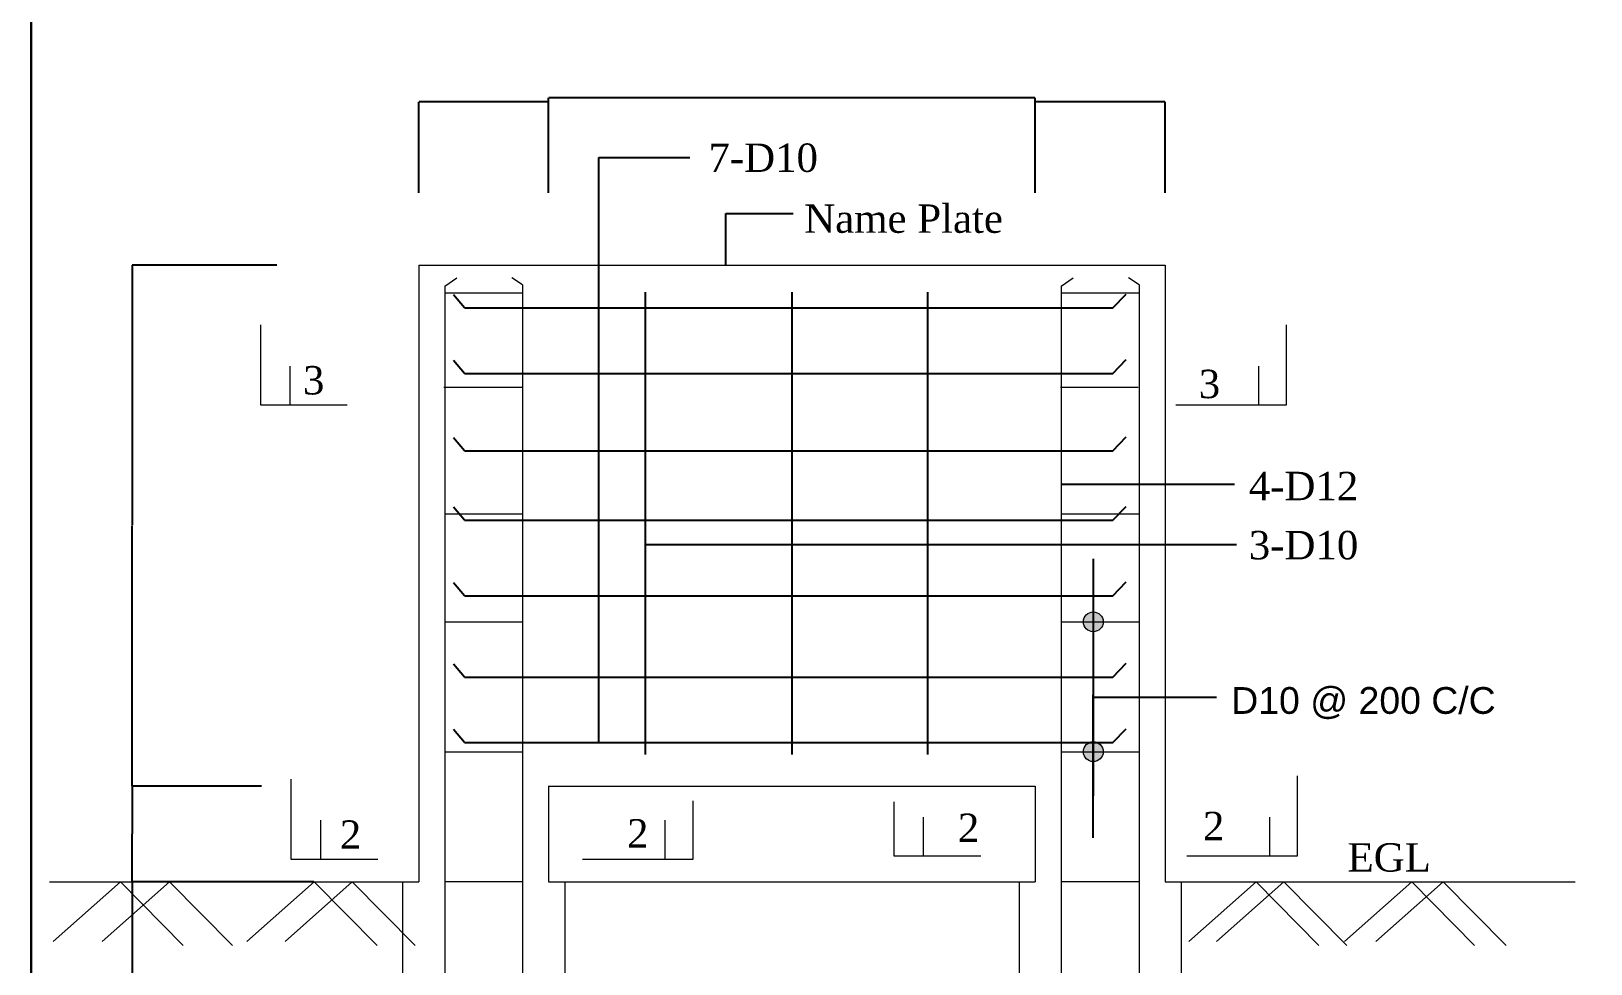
# Model space of a CAD drawing. Header units: inches. Extents: x 89000 to 1304432, y -10828 to 220529.
# Drawn here: x 878054 to 884063, y 78133 to 81725 of the extents above; entities that cross this region are included whole.
import ezdxf

# ---------------------------------------------------------------- set-up
doc = ezdxf.new("R2010")
doc.units = ezdxf.units.IN
doc.header["$LTSCALE"] = 7
doc.header["$MEASUREMENT"] = 0
doc.layers.add('Blocks', color=11, linetype='Continuous', lineweight=9)
doc.layers.add('LINE', color=7, linetype='Continuous')
doc.styles.get("Standard").update_dxf_attribs({"font": 'arial.ttf'})
doc.styles.add('TIMES', font='ARIALN.TTF')
doc.dimstyles.get("Standard").update_dxf_attribs({"dimtxt": 0.18, "dimasz": 0.18, "dimexe": 0.18, "dimexo": 0.0625, "dimgap": 0.09, "dimtad": 0, "dimtih": 1, "dimtoh": 1, "dimdec": 4, "dimzin": 0, "dimdsep": 46, "dimtxsty": 'Standard', "dimcen": 0.09, "dimadec": 0, "dimazin": 0, "dimtfac": 1, "dimtdec": 4, "dimtofl": 0, "dimtmove": 0, "dimatfit": 3, "dimfxl": 1, "dimtolj": 1, "dimtzin": 0, "dimarcsym": 0})

# ---------------------------------------------------------------- blocks, each defined once
blk = doc.blocks.new('*D375')
at = {"layer": 'Blocks', "color": 0, "linetype": 'ByBlock', "lineweight": -2, "ltscale": 0.5, "transparency": 16777216}
for p, q in [((879143.1, 78449.4), (878442.9, 78449.4)), ((878443.1, 78448.4), (878443.1, 77700.3)), ((878443.1, 76950.4), (878443.1, 77698.5)), ((878913.6, 76949.4), (878442.9, 76949.4))]:
    blk.add_line(p, q, dxfattribs=at)
at = {"layer": 'Blocks', "color": 0, "linetype": 'ByBlock', "ltscale": 0.5, "transparency": 16777216}
for points in [[(878442.9, 78448.4), (878443.2, 78448.4), (878443.1, 78449.4)], [(878442.9, 76950.4), (878443.2, 76950.4), (878443.1, 76949.4)]]:
    blk.add_solid(points, dxfattribs=at)
at = {"layer": 'Defpoints', "color": 0, "linetype": 'ByBlock', "ltscale": 0.5, "transparency": 16777216}
for p in [(879192.8, 78449.4), (878443.1, 76949.4), (878913.7, 76949.4)]:
    blk.add_point(p, dxfattribs=at)
at = {"layer": 'Blocks', "color": 0, "linetype": 'ByBlock', "lineweight": 13, "ltscale": 0.5, "transparency": 16777216, "insert": (878443.1, 77699.4), "char_height": 1.23, "attachment_point": 5}
blk.add_mtext('\\A1;{\\fTimes New Roman|b0|i0|c0|p18;600}', dxfattribs=at)
blk = doc.blocks.new('*D376')
at = {"layer": 'Blocks', "color": 0, "linetype": 'ByBlock', "lineweight": -2, "ltscale": 0.5, "transparency": 16777216}
for p, q in [((878941, 78818.1), (878442.9, 78818.1)), ((878443.1, 78817.1), (878443.1, 78634.6)), ((878443.1, 78450.4), (878443.1, 78632.9)), ((879143.1, 78449.4), (878442.9, 78449.4))]:
    blk.add_line(p, q, dxfattribs=at)
at = {"layer": 'Blocks', "color": 0, "linetype": 'ByBlock', "ltscale": 0.5, "transparency": 16777216}
for points in [[(878442.9, 78817.1), (878443.2, 78817.1), (878443.1, 78818.1)], [(878442.9, 78450.4), (878443.2, 78450.4), (878443.1, 78449.4)]]:
    blk.add_solid(points, dxfattribs=at)
at = {"layer": 'Defpoints', "color": 0, "linetype": 'ByBlock', "ltscale": 0.5, "transparency": 16777216}
for p in [(878941.1, 78818.1), (878443.1, 78449.4), (879192.8, 78449.4)]:
    blk.add_point(p, dxfattribs=at)
at = {"layer": 'Blocks', "color": 0, "linetype": 'ByBlock', "lineweight": 13, "ltscale": 0.5, "transparency": 16777216, "insert": (878443.1, 78633.8), "char_height": 1.23, "attachment_point": 5}
blk.add_mtext('\\A1;150', dxfattribs=at)
blk = doc.blocks.new('*D377')
at = {"layer": 'Blocks', "color": 0, "linetype": 'ByBlock', "lineweight": -2, "ltscale": 0.5, "transparency": 16777216}
for p, q in [((879001, 80824.4), (878442.9, 80824.4)), ((878443.1, 80823.4), (878443.1, 79822.1)), ((878443.1, 78819.1), (878443.1, 79820.4)), ((878941, 78818.1), (878442.9, 78818.1))]:
    blk.add_line(p, q, dxfattribs=at)
at = {"layer": 'Blocks', "color": 0, "linetype": 'ByBlock', "ltscale": 0.5, "transparency": 16777216}
for points in [[(878442.9, 80823.4), (878443.2, 80823.4), (878443.1, 80824.4)], [(878442.9, 78819.1), (878443.2, 78819.1), (878443.1, 78818.1)]]:
    blk.add_solid(points, dxfattribs=at)
at = {"layer": 'Defpoints', "color": 0, "linetype": 'ByBlock', "ltscale": 0.5, "transparency": 16777216}
for p in [(879001.1, 80824.4), (878443.1, 78818.1), (878941.1, 78818.1)]:
    blk.add_point(p, dxfattribs=at)
at = {"layer": 'Blocks', "color": 0, "linetype": 'ByBlock', "lineweight": 13, "ltscale": 0.5, "transparency": 16777216, "insert": (878443.1, 79821.3), "char_height": 1.23, "attachment_point": 5}
blk.add_mtext('\\A1;1100', dxfattribs=at)
blk = doc.blocks.new('*D382')
at = {"layer": 'Blocks', "color": 0, "linetype": 'ByBlock', "lineweight": -2, "ltscale": 0.5, "transparency": 16777216}
for p, q in [((879547.4, 81102.8), (879547.4, 81453.1)), ((880046.4, 81452.9), (879548.4, 81452.9)), ((880047.4, 81102.8), (880047.4, 81453.1))]:
    blk.add_line(p, q, dxfattribs=at)
at = {"layer": 'Blocks', "color": 0, "linetype": 'ByBlock', "ltscale": 0.5, "transparency": 16777216}
for points in [[(879548.4, 81453), (879548.4, 81452.7), (879547.4, 81452.9)], [(880046.4, 81453), (880046.4, 81452.7), (880047.4, 81452.9)]]:
    blk.add_solid(points, dxfattribs=at)
at = {"layer": 'Defpoints', "color": 0, "linetype": 'ByBlock', "ltscale": 0.5, "transparency": 16777216}
for p in [(879547.4, 81452.9), (879547.4, 81102.7), (880047.4, 81102.7)]:
    blk.add_point(p, dxfattribs=at)
at = {"layer": 'Blocks', "color": 0, "linetype": 'ByBlock', "lineweight": 13, "ltscale": 0.5, "transparency": 16777216, "insert": (879797.4, 81453.8), "char_height": 1.23, "attachment_point": 5}
blk.add_mtext('\\A1;{\\fTimes New Roman|b0|i0|c0|p18;200}', dxfattribs=at)
blk = doc.blocks.new('*D383')
at = {"layer": 'Blocks', "color": 0, "linetype": 'ByBlock', "lineweight": -2, "ltscale": 0.5, "transparency": 16777216}
for p, q in [((880047.4, 81102.8), (880047.4, 81468.2)), ((881921.4, 81468), (880048.4, 81468)), ((881922.4, 81102.8), (881922.4, 81468.2))]:
    blk.add_line(p, q, dxfattribs=at)
at = {"layer": 'Blocks', "color": 0, "linetype": 'ByBlock', "ltscale": 0.5, "transparency": 16777216}
for points in [[(880048.4, 81468.2), (880048.4, 81467.9), (880047.4, 81468)], [(881921.4, 81468.2), (881921.4, 81467.9), (881922.4, 81468)]]:
    blk.add_solid(points, dxfattribs=at)
at = {"layer": 'Defpoints', "color": 0, "linetype": 'ByBlock', "ltscale": 0.5, "transparency": 16777216}
for p in [(880047.4, 81468), (880047.4, 81102.7), (881922.4, 81102.7)]:
    blk.add_point(p, dxfattribs=at)
at = {"layer": 'Blocks', "color": 0, "linetype": 'ByBlock', "lineweight": 13, "ltscale": 0.5, "transparency": 16777216, "insert": (880949.9, 81468.9), "char_height": 1.23, "attachment_point": 5}
blk.add_mtext('\\A1;600', dxfattribs=at)
blk = doc.blocks.new('*D384')
at = {"layer": 'Blocks', "color": 0, "linetype": 'ByBlock', "lineweight": -2, "ltscale": 0.5, "transparency": 16777216}
for p, q in [((881922.4, 81102.8), (881922.4, 81453.1)), ((882421.4, 81452.9), (881923.4, 81452.9)), ((882422.4, 81102.8), (882422.4, 81453.1))]:
    blk.add_line(p, q, dxfattribs=at)
at = {"layer": 'Blocks', "color": 0, "linetype": 'ByBlock', "ltscale": 0.5, "transparency": 16777216}
for points in [[(881923.4, 81453), (881923.4, 81452.7), (881922.4, 81452.9)], [(882421.4, 81453), (882421.4, 81452.7), (882422.4, 81452.9)]]:
    blk.add_solid(points, dxfattribs=at)
at = {"layer": 'Defpoints', "color": 0, "linetype": 'ByBlock', "ltscale": 0.5, "transparency": 16777216}
for p in [(881922.4, 81452.9), (881922.4, 81102.7), (882422.4, 81102.7)]:
    blk.add_point(p, dxfattribs=at)
at = {"layer": 'Blocks', "color": 0, "linetype": 'ByBlock', "lineweight": 13, "ltscale": 0.5, "transparency": 16777216, "insert": (882172.4, 81453.8), "char_height": 1.23, "attachment_point": 5}
blk.add_mtext('\\A1;{\\fTimes New Roman|b0|i0|c0|p18;200}', dxfattribs=at)
blk = doc.blocks.new('*D413')
at = {"layer": 'Blocks', "color": 0, "linetype": 'ByBlock', "lineweight": -2, "ltscale": 0.5, "transparency": 16777216}
for p, q in [((879143.1, 78449.4), (878442.9, 78449.4)), ((878443.1, 78448.4), (878443.1, 77700.3)), ((878443.1, 76950.4), (878443.1, 77698.5)), ((878913.6, 76949.4), (878442.9, 76949.4))]:
    blk.add_line(p, q, dxfattribs=at)
at = {"layer": 'Blocks', "color": 0, "linetype": 'ByBlock', "ltscale": 0.5, "transparency": 16777216}
for points in [[(878442.9, 78448.4), (878443.2, 78448.4), (878443.1, 78449.4)], [(878442.9, 76950.4), (878443.2, 76950.4), (878443.1, 76949.4)]]:
    blk.add_solid(points, dxfattribs=at)
at = {"layer": 'Defpoints', "color": 0, "linetype": 'ByBlock', "ltscale": 0.5, "transparency": 16777216}
for p in [(879192.8, 78449.4), (878443.1, 76949.4), (878913.7, 76949.4)]:
    blk.add_point(p, dxfattribs=at)
at = {"layer": 'Blocks', "color": 0, "linetype": 'ByBlock', "lineweight": 13, "ltscale": 0.5, "transparency": 16777216, "insert": (878443.1, 77699.4), "char_height": 1.23, "attachment_point": 5}
blk.add_mtext('\\A1;{\\fTimes New Roman|b0|i0|c0|p18;600}', dxfattribs=at)
blk = doc.blocks.new('*D414')
at = {"layer": 'Blocks', "color": 0, "linetype": 'ByBlock', "lineweight": -2, "ltscale": 0.5, "transparency": 16777216}
for p, q in [((878941, 78818.1), (878442.9, 78818.1)), ((878443.1, 78817.1), (878443.1, 78634.6)), ((878443.1, 78450.4), (878443.1, 78632.9)), ((879143.1, 78449.4), (878442.9, 78449.4))]:
    blk.add_line(p, q, dxfattribs=at)
at = {"layer": 'Blocks', "color": 0, "linetype": 'ByBlock', "ltscale": 0.5, "transparency": 16777216}
for points in [[(878442.9, 78817.1), (878443.2, 78817.1), (878443.1, 78818.1)], [(878442.9, 78450.4), (878443.2, 78450.4), (878443.1, 78449.4)]]:
    blk.add_solid(points, dxfattribs=at)
at = {"layer": 'Defpoints', "color": 0, "linetype": 'ByBlock', "ltscale": 0.5, "transparency": 16777216}
for p in [(878941.1, 78818.1), (878443.1, 78449.4), (879192.8, 78449.4)]:
    blk.add_point(p, dxfattribs=at)
at = {"layer": 'Blocks', "color": 0, "linetype": 'ByBlock', "lineweight": 13, "ltscale": 0.5, "transparency": 16777216, "insert": (878443.1, 78633.8), "char_height": 1.23, "attachment_point": 5}
blk.add_mtext('\\A1;150', dxfattribs=at)
blk = doc.blocks.new('*D415')
at = {"layer": 'Blocks', "color": 0, "linetype": 'ByBlock', "lineweight": -2, "ltscale": 0.5, "transparency": 16777216}
for p, q in [((879001, 80824.4), (878442.9, 80824.4)), ((878443.1, 80823.4), (878443.1, 79822.1)), ((878443.1, 78819.1), (878443.1, 79820.4)), ((878941, 78818.1), (878442.9, 78818.1))]:
    blk.add_line(p, q, dxfattribs=at)
at = {"layer": 'Blocks', "color": 0, "linetype": 'ByBlock', "ltscale": 0.5, "transparency": 16777216}
for points in [[(878442.9, 80823.4), (878443.2, 80823.4), (878443.1, 80824.4)], [(878442.9, 78819.1), (878443.2, 78819.1), (878443.1, 78818.1)]]:
    blk.add_solid(points, dxfattribs=at)
at = {"layer": 'Defpoints', "color": 0, "linetype": 'ByBlock', "ltscale": 0.5, "transparency": 16777216}
for p in [(879001.1, 80824.4), (878443.1, 78818.1), (878941.1, 78818.1)]:
    blk.add_point(p, dxfattribs=at)
at = {"layer": 'Blocks', "color": 0, "linetype": 'ByBlock', "lineweight": 13, "ltscale": 0.5, "transparency": 16777216, "insert": (878443.1, 79821.3), "char_height": 1.23, "attachment_point": 5}
blk.add_mtext('\\A1;1100', dxfattribs=at)
blk = doc.blocks.new('*D420')
at = {"layer": 'Blocks', "color": 0, "linetype": 'ByBlock', "lineweight": -2, "ltscale": 0.5, "transparency": 16777216}
for p, q in [((879547.4, 81102.8), (879547.4, 81453.1)), ((880046.4, 81452.9), (879548.4, 81452.9)), ((880047.4, 81102.8), (880047.4, 81453.1))]:
    blk.add_line(p, q, dxfattribs=at)
at = {"layer": 'Blocks', "color": 0, "linetype": 'ByBlock', "ltscale": 0.5, "transparency": 16777216}
for points in [[(879548.4, 81453), (879548.4, 81452.7), (879547.4, 81452.9)], [(880046.4, 81453), (880046.4, 81452.7), (880047.4, 81452.9)]]:
    blk.add_solid(points, dxfattribs=at)
at = {"layer": 'Defpoints', "color": 0, "linetype": 'ByBlock', "ltscale": 0.5, "transparency": 16777216}
for p in [(879547.4, 81452.9), (879547.4, 81102.7), (880047.4, 81102.7)]:
    blk.add_point(p, dxfattribs=at)
at = {"layer": 'Blocks', "color": 0, "linetype": 'ByBlock', "lineweight": 13, "ltscale": 0.5, "transparency": 16777216, "insert": (879797.4, 81453.8), "char_height": 1.23, "attachment_point": 5}
blk.add_mtext('\\A1;{\\fTimes New Roman|b0|i0|c0|p18;200}', dxfattribs=at)
blk = doc.blocks.new('*D421')
at = {"layer": 'Blocks', "color": 0, "linetype": 'ByBlock', "lineweight": -2, "ltscale": 0.5, "transparency": 16777216}
for p, q in [((880047.4, 81102.8), (880047.4, 81468.2)), ((881921.4, 81468), (880048.4, 81468)), ((881922.4, 81102.8), (881922.4, 81468.2))]:
    blk.add_line(p, q, dxfattribs=at)
at = {"layer": 'Blocks', "color": 0, "linetype": 'ByBlock', "ltscale": 0.5, "transparency": 16777216}
for points in [[(880048.4, 81468.2), (880048.4, 81467.9), (880047.4, 81468)], [(881921.4, 81468.2), (881921.4, 81467.9), (881922.4, 81468)]]:
    blk.add_solid(points, dxfattribs=at)
at = {"layer": 'Defpoints', "color": 0, "linetype": 'ByBlock', "ltscale": 0.5, "transparency": 16777216}
for p in [(880047.4, 81468), (880047.4, 81102.7), (881922.4, 81102.7)]:
    blk.add_point(p, dxfattribs=at)
at = {"layer": 'Blocks', "color": 0, "linetype": 'ByBlock', "lineweight": 13, "ltscale": 0.5, "transparency": 16777216, "insert": (880949.9, 81468.9), "char_height": 1.23, "attachment_point": 5}
blk.add_mtext('\\A1;600', dxfattribs=at)
blk = doc.blocks.new('*D422')
at = {"layer": 'Blocks', "color": 0, "linetype": 'ByBlock', "lineweight": -2, "ltscale": 0.5, "transparency": 16777216}
for p, q in [((881922.4, 81102.8), (881922.4, 81453.1)), ((882421.4, 81452.9), (881923.4, 81452.9)), ((882422.4, 81102.8), (882422.4, 81453.1))]:
    blk.add_line(p, q, dxfattribs=at)
at = {"layer": 'Blocks', "color": 0, "linetype": 'ByBlock', "ltscale": 0.5, "transparency": 16777216}
for points in [[(881923.4, 81453), (881923.4, 81452.7), (881922.4, 81452.9)], [(882421.4, 81453), (882421.4, 81452.7), (882422.4, 81452.9)]]:
    blk.add_solid(points, dxfattribs=at)
at = {"layer": 'Defpoints', "color": 0, "linetype": 'ByBlock', "ltscale": 0.5, "transparency": 16777216}
for p in [(881922.4, 81452.9), (881922.4, 81102.7), (882422.4, 81102.7)]:
    blk.add_point(p, dxfattribs=at)
at = {"layer": 'Blocks', "color": 0, "linetype": 'ByBlock', "lineweight": 13, "ltscale": 0.5, "transparency": 16777216, "insert": (882172.4, 81453.8), "char_height": 1.23, "attachment_point": 5}
blk.add_mtext('\\A1;{\\fTimes New Roman|b0|i0|c0|p18;200}', dxfattribs=at)

msp = doc.modelspace()

# ---------------------------------------------------------------- hatches: boundary and pattern name
at = {"layer": 'Blocks', "linetype": 'ByBlock', "lineweight": 13, "ltscale": 0.5}
for points in [[(882184.27959, 79450.39493, 1), (882107.74419, 79450.39493, 1)], [(882184.27959, 79450.39493, 1), (882107.74419, 79450.39493, 1)], [(882184.27959, 78950.39493, 1), (882107.74419, 78950.39493, 1)], [(882184.27959, 78950.39493, 1), (882107.74419, 78950.39493, 1)]]:
    msp.add_hatch(color=0, dxfattribs=at).paths.add_polyline_path(points)

# ---------------------------------------------------------------- linework, layer by layer
at = {"color": 0, "linetype": 'Continuous', "lineweight": -3, "ltscale": 0.5}
for p, q in [((879723.42637, 80659.47909), (879680.8031, 80709.70159)), ((879723.42637, 80659.47909), (879680.8031, 80709.70159)), ((880420.08593, 80719.49152), (880420.08593, 78938.89493)), ((880420.08593, 80719.49152), (880420.08593, 78938.89493)), ((880985.21402, 80719.49152), (880985.21402, 78938.89493)), ((880985.21402, 80719.49152), (880985.21402, 78938.89493)), ((881506.87353, 80719.49152), (881506.87353, 78938.89493)), ((881506.87353, 80719.49152), (881506.87353, 78938.89493)), ((882221.78859, 80659.47909), (882272.97878, 80712.69176)), ((882221.78859, 80659.47909), (882272.97878, 80712.69176)), ((879723.42637, 80659.47909), (882221.78859, 80659.47909)), ((879723.42637, 80659.47909), (882221.78859, 80659.47909)), ((879723.42637, 80407.19018), (879680.8031, 80457.41268)), ((879723.42637, 80407.19018), (879680.8031, 80457.41268)), ((882221.78859, 80407.19018), (882272.97878, 80460.40285)), ((882221.78859, 80407.19018), (882272.97878, 80460.40285)), ((879723.42637, 80407.19018), (882221.78859, 80407.19018)), ((879723.42637, 80407.19018), (882221.78859, 80407.19018)), ((879723.42637, 80109.03283), (879680.8031, 80159.25533)), ((879723.42637, 80109.03283), (879680.8031, 80159.25533)), ((882221.78859, 80109.03283), (882272.97878, 80162.24551)), ((882221.78859, 80109.03283), (882272.97878, 80162.24551)), ((879723.42637, 80109.03283), (882221.78859, 80109.03283)), ((879723.42637, 80109.03283), (882221.78859, 80109.03283)), ((879723.42637, 79841.45385), (879680.8031, 79891.67634)), ((879723.42637, 79841.45385), (879680.8031, 79891.67634)), ((882221.78859, 79841.45385), (882272.97878, 79894.66652)), ((882221.78859, 79841.45385), (882272.97878, 79894.66652)), ((879723.42637, 79841.45385), (882221.78859, 79841.45385)), ((879723.42637, 79841.45385), (882221.78859, 79841.45385)), ((879723.42637, 79550.94064), (879680.8031, 79601.16314)), ((879723.42637, 79550.94064), (879680.8031, 79601.16314)), ((882221.78859, 79550.94064), (882272.97878, 79604.15332)), ((882221.78859, 79550.94064), (882272.97878, 79604.15332)), ((879723.42637, 79550.94064), (882221.78859, 79550.94064)), ((879723.42637, 79550.94064), (882221.78859, 79550.94064)), ((879723.42637, 79237.49322), (879680.8031, 79287.71571)), ((879723.42637, 79237.49322), (879680.8031, 79287.71571)), ((882221.78859, 79237.49322), (882272.97878, 79290.70589)), ((882221.78859, 79237.49322), (882272.97878, 79290.70589)), ((879723.42637, 79237.49322), (882221.78859, 79237.49322)), ((879723.42637, 79237.49322), (882221.78859, 79237.49322)), ((879723.42637, 78985.20431), (879680.8031, 79035.4268)), ((879723.42637, 78985.20431), (879680.8031, 79035.4268)), ((882221.78859, 78985.20431), (882272.97878, 79038.41698)), ((882221.78859, 78985.20431), (882272.97878, 79038.41698)), ((879723.42637, 78985.20431), (882221.78859, 78985.20431)), ((879723.42637, 78985.20431), (882221.78859, 78985.20431))]:
    msp.add_line(p, q, dxfattribs=at)
at = {"layer": 'Blocks', "color": 0, "linetype": 'ByBlock', "lineweight": 13, "ltscale": 0.5}
for p, q in [((879547.39882, 80824.41611), (879547.39882, 78449.41611)), ((879547.39882, 80824.41611), (882422.39882, 80824.41611)), ((879547.39882, 80824.41611), (879547.39882, 78449.41611)), ((879547.39882, 80824.41611), (882422.39882, 80824.41611)), ((882422.39882, 80824.41611), (882422.39882, 78449.41611)), ((882422.39882, 80824.41611), (882422.39882, 78449.41611)), ((879647.39882, 80742.83616), (879693.7136, 80775.62632)), ((879647.39882, 80742.83616), (879693.7136, 80775.62632)), ((879947.39882, 80748.6218), (879906.14117, 80775.62632)), ((879947.39882, 80748.6218), (879906.14117, 80775.62632)), ((882022.39882, 80742.83616), (882068.7136, 80775.62632)), ((882022.39882, 80742.83616), (882068.7136, 80775.62632)), ((882322.39882, 80748.6218), (882281.14117, 80775.62632)), ((882322.39882, 80748.6218), (882281.14117, 80775.62632)), ((879647.39882, 80742.83616), (879647.39882, 76430.97864)), ((879647.39882, 80742.83616), (879647.39882, 76430.97864)), ((879647.39882, 80717.76018), (879947.39882, 80717.76018)), ((879647.39882, 80717.76018), (879947.39882, 80717.76018)), ((879947.39882, 80748.6218), (879947.39882, 76430.97864)), ((879947.39882, 80748.6218), (879947.39882, 76430.97864)), ((882022.39882, 80742.83616), (882022.39882, 76430.97864)), ((882022.39882, 80742.83616), (882022.39882, 76430.97864)), ((882022.39882, 80717.76018), (882322.39882, 80717.76018)), ((882022.39882, 80717.76018), (882322.39882, 80717.76018)), ((882322.39882, 80748.6218), (882322.39882, 76430.97864)), ((882322.39882, 80748.6218), (882322.39882, 76430.97864)), ((878937.36961, 80593.58117), (878937.36961, 80285.79311)), ((878937.36961, 80593.58117), (878937.36961, 80285.79311)), ((882891.00623, 80285.79311), (882891.00623, 80593.58117)), ((882891.00623, 80285.79311), (882891.00623, 80593.58117)), ((879051.91658, 80285.79311), (879051.91658, 80434.99406)), ((879051.91658, 80285.79311), (879051.91658, 80434.99406)), ((882782.6052, 80434.99406), (882782.6052, 80285.79311)), ((882782.6052, 80434.99406), (882782.6052, 80285.79311)), ((879644.3073, 80354.7446), (879944.3073, 80354.7446)), ((879644.3073, 80354.7446), (879944.3073, 80354.7446)), ((882019.3073, 80354.7446), (882319.3073, 80354.7446)), ((882019.3073, 80354.7446), (882319.3073, 80354.7446)), ((878937.36961, 80285.79311), (879272.15952, 80285.79311)), ((878937.36961, 80285.79311), (879272.15952, 80285.79311)), ((882464.41056, 80285.79311), (882891.00623, 80285.79311)), ((882464.41056, 80285.79311), (882891.00623, 80285.79311)), ((879647.39882, 79866.49098), (879947.39882, 79866.49098)), ((879647.39882, 79866.49098), (879947.39882, 79866.49098)), ((882022.39882, 79866.49098), (882322.39882, 79866.49098)), ((882022.39882, 79866.49098), (882322.39882, 79866.49098)), ((879647.39882, 79450.39493), (879947.39882, 79450.39493)), ((879647.39882, 79450.39493), (879947.39882, 79450.39493)), ((882022.39882, 79450.39493), (882322.39882, 79450.39493)), ((882022.39882, 79450.39493), (882322.39882, 79450.39493)), ((879647.39882, 78950.39493), (879947.39882, 78950.39493)), ((879647.39882, 78950.39493), (879947.39882, 78950.39493)), ((882022.39882, 78950.39493), (882322.39882, 78950.39493)), ((882022.39882, 78950.39493), (882322.39882, 78950.39493)), ((879055.20474, 78844.69569), (879055.20474, 78536.90764)), ((879055.20474, 78844.69569), (879055.20474, 78536.90764)), ((882933.35794, 78549.26637), (882933.35794, 78857.05443)), ((882933.35794, 78549.26637), (882933.35794, 78857.05443)), ((880047.39882, 78818.0885), (880047.39882, 78449.41611)), ((880047.39882, 78818.0885), (881922.39882, 78818.0885)), ((880047.39882, 78818.0885), (880047.39882, 78449.41611)), ((880047.39882, 78818.0885), (881922.39882, 78818.0885)), ((881922.39882, 78818.0885), (881922.39882, 78449.41611)), ((881922.39882, 78818.0885), (881922.39882, 78449.41611)), ((880604.35538, 78536.90764), (880604.35538, 78760.78029)), ((880604.35538, 78536.90764), (880604.35538, 78760.78029)), ((881377.67801, 78757.04033), (881377.67801, 78549.26637)), ((881377.67801, 78757.04033), (881377.67801, 78549.26637)), ((879169.75171, 78536.90764), (879169.75171, 78686.10858)), ((879169.75171, 78536.90764), (879169.75171, 78686.10858)), ((880495.95434, 78686.10858), (880495.95434, 78536.90764)), ((880495.95434, 78686.10858), (880495.95434, 78536.90764)), ((881492.22499, 78549.26637), (881492.22499, 78698.46732)), ((881492.22499, 78549.26637), (881492.22499, 78698.46732)), ((882824.95691, 78698.46732), (882824.95691, 78549.26637)), ((882824.95691, 78698.46732), (882824.95691, 78549.26637)), ((879055.20474, 78536.90764), (879389.99465, 78536.90764)), ((879055.20474, 78536.90764), (879389.99465, 78536.90764)), ((880177.75971, 78536.90764), (880604.35538, 78536.90764)), ((880177.75971, 78536.90764), (880604.35538, 78536.90764)), ((881377.67801, 78549.26637), (881712.46792, 78549.26637)), ((881377.67801, 78549.26637), (881712.46792, 78549.26637)), ((882506.76228, 78549.26637), (882933.35794, 78549.26637)), ((882506.76228, 78549.26637), (882933.35794, 78549.26637)), ((878125.02848, 78449.41611), (879547.39882, 78449.41611)), ((878125.02848, 78449.41611), (879547.39882, 78449.41611)), ((879484.89882, 78449.41611), (879484.89882, 76949.41611)), ((879484.89882, 78449.41611), (879484.89882, 76949.41611)), ((879647.39882, 78450.39493), (879947.39882, 78450.39493)), ((879647.39882, 78450.39493), (879947.39882, 78450.39493)), ((880047.39882, 78449.41611), (881922.39882, 78449.41611)), ((880047.39882, 78449.41611), (881922.39882, 78449.41611)), ((880109.89882, 78449.41611), (880109.89882, 76949.41611)), ((880109.89882, 78449.41611), (880109.89882, 76949.41611)), ((881859.89882, 78449.41611), (881859.89882, 76949.41611)), ((881859.89882, 78449.41611), (881859.89882, 76949.41611)), ((882022.39882, 78450.39493), (882322.39882, 78450.39493)), ((882022.39882, 78450.39493), (882322.39882, 78450.39493)), ((882422.39882, 78449.41611), (884002.92683, 78449.41611)), ((882422.39882, 78449.41611), (884002.92683, 78449.41611)), ((882484.89882, 78449.41611), (882484.89882, 76949.41611)), ((882484.89882, 78449.41611), (882484.89882, 76949.41611))]:
    msp.add_line(p, q, dxfattribs=at)
for points in [[(878138.50003, 78218.73187), (878397.75485, 78449.41611), (878640.12997, 78203.5929)], [(878138.50003, 78218.73187), (878397.75485, 78449.41611), (878640.12997, 78203.5929)], [(878328.01017, 78218.73187), (878587.26499, 78449.41611), (878829.64011, 78203.5929)], [(878328.01017, 78218.73187), (878587.26499, 78449.41611), (878829.64011, 78203.5929)], [(878885.28746, 78218.73187), (879144.54227, 78449.41611), (879386.91739, 78203.5929)], [(878885.28746, 78218.73187), (879144.54227, 78449.41611), (879386.91739, 78203.5929)], [(879032.19646, 78218.73187), (879291.45128, 78449.41611), (879533.8264, 78203.5929)], [(879032.19646, 78218.73187), (879291.45128, 78449.41611), (879533.8264, 78203.5929)], [(882513.95834, 78218.73187), (882773.21316, 78449.41611), (883015.58828, 78203.5929)], [(882513.95834, 78218.73187), (882773.21316, 78449.41611), (883015.58828, 78203.5929)], [(882620.95583, 78218.73187), (882880.21065, 78449.41611), (883122.58577, 78203.5929)], [(882620.95583, 78218.73187), (882880.21065, 78449.41611), (883122.58577, 78203.5929)], [(883113.4967, 78218.73187), (883372.75152, 78449.41611), (883615.12664, 78203.5929)], [(883113.4967, 78218.73187), (883372.75152, 78449.41611), (883615.12664, 78203.5929)], [(883234.43694, 78218.73187), (883493.69176, 78449.41611), (883736.06688, 78203.5929)], [(883234.43694, 78218.73187), (883493.69176, 78449.41611), (883736.06688, 78203.5929)]]:
    msp.add_lwpolyline(points, dxfattribs=at)
for centre in [(882146.01189, 79450.39493), (882146.01189, 79450.39493), (882146.01189, 78950.39493), (882146.01189, 78950.39493)]:
    msp.add_circle(centre, 38.2677, dxfattribs=at)
at = {"layer": 'LINE', "color": 1, "linetype": 'ByBlock', "lineweight": 30, "ltscale": 0.5}
msp.add_lwpolyline([(878054.30786, 74468.18731), (878054.30786, 86259.53654), (894728.94314, 86259.53654), (894728.94314, 74468.18731), (878054.30786, 74468.18731)], close=True, dxfattribs=at)
msp.add_lwpolyline([(878054.30786, 74468.18731), (878054.30786, 86259.53654), (894728.94314, 86259.53654), (894728.94314, 74468.18731), (878054.30786, 74468.18731)], close=True, dxfattribs=at)

# ---------------------------------------------------------------- texts
at = {"layer": 'Blocks', "color": 0, "linetype": 'ByBlock', "lineweight": 13, "ltscale": 0.5, "char_height": 109.305, "attachment_point": 1, "style": 'TIMES'}
for s, insert, width in [('{\\fTimes New Roman|b0|i0|c0|p18;7-D10}', (880663.45827, 81292.47131), 232.5463875), ('{\\fTimes New Roman|b0|i0|c0|p18;7-D10}', (880663.45827, 81292.47131), 232.5463875), ('{\\fTimes New Roman|b0|i0|c0|p18;Name Plate}', (881032.46652, 81057.87321), 1189.0914238), ('{\\fTimes New Roman|b0|i0|c0|p18;Name Plate}', (881032.46652, 81057.87321), 1189.0914238), ('{\\fTimes New Roman|b0|i0|c0|p18;3}', (879101.26393, 80435.45579), 232.5463875), ('{\\fTimes New Roman|b0|i0|c0|p18;3}', (879101.26393, 80435.45579), 232.5463875), ('{\\fTimes New Roman|b0|i0|c0|p18;3}', (882552.31439, 80421.31107), 232.5463875), ('{\\fTimes New Roman|b0|i0|c0|p18;3}', (882552.31439, 80421.31107), 232.5463875), ('{\\fTimes New Roman|b0|i0|c0|p18;4-D12}', (882745.13825, 80028.1669), 232.5463875), ('{\\fTimes New Roman|b0|i0|c0|p18;4-D12}', (882745.13825, 80028.1669), 232.5463875), ('{\\fTimes New Roman|b0|i0|c0|p18;3-D10}', (882745.13825, 79800.49385), 232.5463875), ('{\\fTimes New Roman|b0|i0|c0|p18;3-D10}', (882745.13825, 79800.49385), 232.5463875), ('{\\fTimes New Roman|b0|i0|c0|p18;2}', (881624.33566, 78711.91861), 232.5463875), ('{\\fTimes New Roman|b0|i0|c0|p18;2}', (881624.33566, 78711.91861), 232.5463875), ('{\\fTimes New Roman|b0|i0|c0|p18;2}', (882568.56606, 78718.76702), 232.5463875), ('{\\fTimes New Roman|b0|i0|c0|p18;2}', (882568.56606, 78718.76702), 232.5463875), ('{\\fTimes New Roman|b0|i0|c0|p18;2}', (879243.28324, 78685.80455), 232.5463875), ('{\\fTimes New Roman|b0|i0|c0|p18;2}', (879243.28324, 78685.80455), 232.5463875), ('{\\fTimes New Roman|b0|i0|c0|p18;2}', (880349.86576, 78690.51483), 232.5463875), ('{\\fTimes New Roman|b0|i0|c0|p18;2}', (880349.86576, 78690.51483), 232.5463875), ('{\\fTimes New Roman|b0|i0|c0|p18;EGL}', (883125.62655, 78597.84967), 232.5463875), ('{\\fTimes New Roman|b0|i0|c0|p18;EGL}', (883125.62655, 78597.84967), 232.5463875)]:
    msp.add_mtext(s, dxfattribs=dict(at, insert=insert, width=width))
at = {"layer": 'Blocks', "color": 0, "linetype": 'ByBlock', "lineweight": 13, "ltscale": 0.5, "insert": (883186.90359, 79075.34363), "char_height": 103.0875458, "width": 4284.0976059, "attachment_point": 8}
msp.add_mtext('D10 @ 200 C/C', dxfattribs=at)
msp.add_mtext('D10 @ 200 C/C', dxfattribs=at)

# ---------------------------------------------------------------- dimensions: what is measured, and where the dimension line sits
at = {"layer": 'Blocks', "color": 0, "linetype": 'ByBlock', "lineweight": 13, "ltscale": 0.5}
for base, p1, p2, text, picture, middle in [((879547.39882, 81452.88264), (880047.39882, 81102.71403), (879547.39882, 81102.71403), '{\\fTimes New Roman|b0|i0|c0|p18;200}', '*D382', (879797.39882, 81452.88264)), ((879547.39882, 81452.88264), (880047.39882, 81102.71403), (879547.39882, 81102.71403), '{\\fTimes New Roman|b0|i0|c0|p18;200}', '*D420', (879797.39882, 81452.88264)), ((880047.39882, 81468.04259), (881922.39882, 81102.71403), (880047.39882, 81102.71403), '600', '*D383', (880949.93086, 81468.04259)), ((880047.39882, 81468.04259), (881922.39882, 81102.71403), (880047.39882, 81102.71403), '600', '*D421', (880949.93086, 81468.04259)), ((881922.39882, 81452.88264), (882422.39882, 81102.71403), (881922.39882, 81102.71403), '{\\fTimes New Roman|b0|i0|c0|p18;200}', '*D384', (882172.39882, 81452.88264)), ((881922.39882, 81452.88264), (882422.39882, 81102.71403), (881922.39882, 81102.71403), '{\\fTimes New Roman|b0|i0|c0|p18;200}', '*D422', (882172.39882, 81452.88264))]:
    dim = msp.add_linear_dim(base=base, p1=p1, p2=p2, text=text, dimstyle='Standard', override={"dimtxt": 1.23, "dimasz": 1, "dimgap": 0.25, "dimtad": 1, "dimazin": 1, "dimfxl": 700, "dimfxlon": 1}, dxfattribs=at)
    dim.commit()
    dim.dimension.update_dxf_attribs({"geometry": picture, "text_midpoint": middle, "dimtype": 160})
for base, p1, p2, text, picture, middle in [((878443.07652, 78818.0885), (879001.06252, 80824.41611), (878941.06511, 78818.0885), '1100', '*D377', (878443.07652, 79821.25231)), ((878443.07652, 78818.0885), (879001.06252, 80824.41611), (878941.06511, 78818.0885), '1100', '*D415', (878443.07652, 79821.25231)), ((878443.07652, 78449.41611), (878941.06511, 78818.0885), (879192.84862, 78449.41611), '150', '*D376', (878443.07652, 78633.75231)), ((878443.07652, 78449.41611), (878941.06511, 78818.0885), (879192.84862, 78449.41611), '150', '*D414', (878443.07652, 78633.75231)), ((878443.07652, 76949.41611), (879192.84862, 78449.41611), (878913.69546, 76949.41611), '{\\fTimes New Roman|b0|i0|c0|p18;600}', '*D375', (878443.07652, 77699.41611)), ((878443.07652, 76949.41611), (879192.84862, 78449.41611), (878913.69546, 76949.41611), '{\\fTimes New Roman|b0|i0|c0|p18;600}', '*D413', (878443.07652, 77699.41611))]:
    dim = msp.add_linear_dim(base=base, p1=p1, p2=p2, angle=90, text=text, dimstyle='Standard', override={"dimtxt": 1.23, "dimasz": 1, "dimgap": 0.25, "dimtad": 1, "dimazin": 1, "dimfxl": 700, "dimfxlon": 1}, dxfattribs=at)
    dim.commit()
    dim.dimension.update_dxf_attribs({"geometry": picture, "text_midpoint": middle})

# ---------------------------------------------------------------- leaders
for points in [[(880240.95279, 78986.78955), (880240.95279, 81239.15055), (880591.50964, 81239.15055)], [(880240.95279, 79237.49322), (880240.95279, 81239.15055)], [(880240.95279, 79550.94064), (880240.95279, 81239.15055)], [(880240.95279, 79841.45385), (880240.95279, 81239.15055)], [(880240.95279, 80109.03283), (880240.95279, 81239.15055)], [(880240.95279, 80407.19018), (880240.95279, 81239.15055)], [(880240.95279, 80659.47909), (880240.95279, 81239.15055)], [(880240.95279, 78986.78955), (880240.95279, 81239.15055), (880591.50964, 81239.15055)], [(880240.95279, 79237.49322), (880240.95279, 81239.15055)], [(880240.95279, 79550.94064), (880240.95279, 81239.15055)], [(880240.95279, 79841.45385), (880240.95279, 81239.15055)], [(880240.95279, 80109.03283), (880240.95279, 81239.15055)], [(880240.95279, 80407.19018), (880240.95279, 81239.15055)], [(880240.95279, 80659.47909), (880240.95279, 81239.15055)], [(880730.52264, 80822.8892), (880730.52264, 81022.9453), (880989.68471, 81022.9453)], [(880730.52264, 80822.8892), (880730.52264, 81022.9453), (880989.68471, 81022.9453)], [(882022.39882, 79981.09701), (882607.56955, 79981.09701)], [(882022.39882, 79981.09701), (882607.56955, 79981.09701)], [(882322.39882, 79981.09701), (882689.65558, 79981.09701)], [(882322.39882, 79981.09701), (882689.65558, 79981.09701)], [(880420.08593, 79747.96214), (882697.91502, 79747.96214)], [(880420.08593, 79747.96214), (882697.91502, 79747.96214)], [(880985.21402, 79747.96214), (882697.91502, 79747.96214)], [(880985.21402, 79747.96214), (882697.91502, 79747.96214)], [(881506.87353, 79747.96214), (882697.91502, 79747.96214)], [(881506.87353, 79747.96214), (882697.91502, 79747.96214)], [(882146.01189, 79693.31876), (882146.01189, 78780.23693)], [(882146.01189, 79693.31876), (882146.01189, 78780.23693)], [(882146.01189, 78618.06997), (882146.01189, 79168.67254)], [(882146.01189, 78618.06997), (882146.01189, 79168.67254)], [(882146.01189, 79160.57288), (882621.24953, 79160.57288)], [(882146.01189, 79160.57288), (882621.24953, 79160.57288)]]:
    msp.add_leader(points, dimstyle='Standard', override={"dimtxt": 1.23, "dimasz": 1, "dimgap": 0.25, "dimtad": 1, "dimazin": 1, "dimfxl": 700, "dimfxlon": 1}, dxfattribs=at)

doc.saveas('drawing.dxf')
